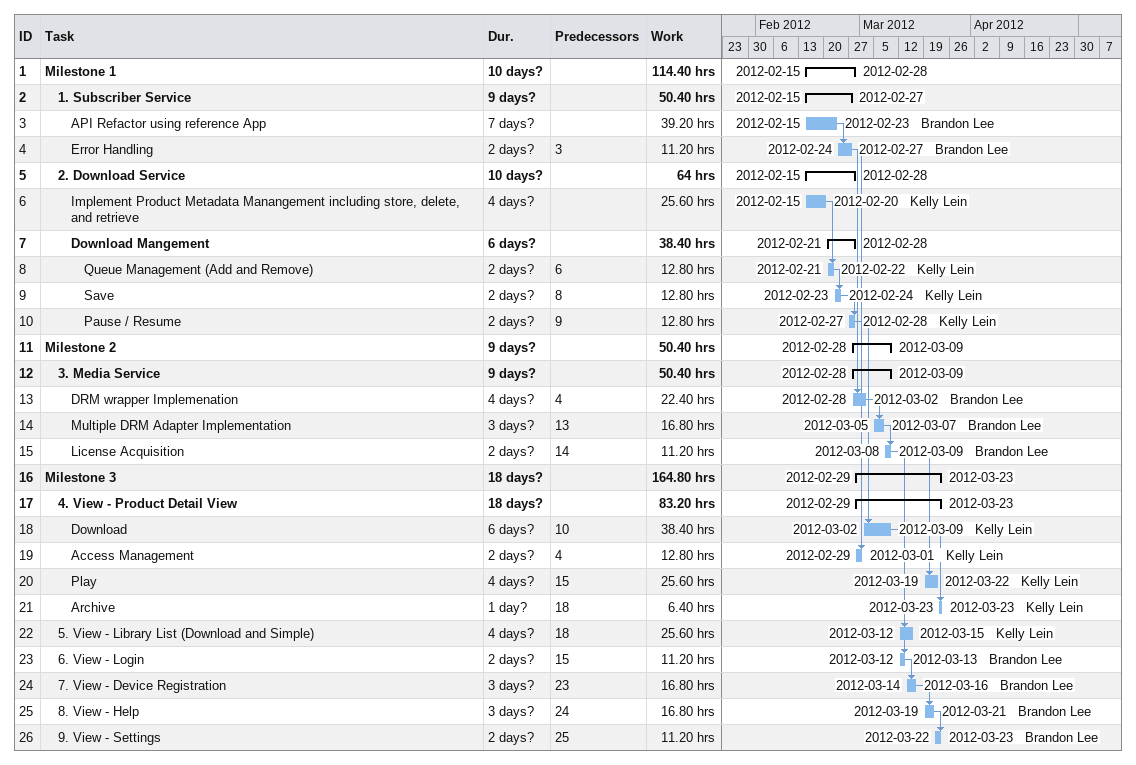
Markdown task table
| ID | Level | Task | Duration | Start | Finish | Predecessors | Resources | Work (h) |
|---|---|---|---|---|---|---|---|---|
| 1 | 1 | **Milestone 1** | 10d? | 2012-02-15 | 2012-02-28 |  |  | 114.40 |
| 2 | 2 | **1. Subscriber Service** | 9d? | 2012-02-15 | 2012-02-27 |  |  | 50.40 |
| 3 | 3 | API Refactor using reference App | 7d? | 2012-02-15 | 2012-02-23 |  | Brandon Lee | 39.20 |
| 4 | 3 | Error Handling | 2d? | 2012-02-24 | 2012-02-27 | 3 | Brandon Lee | 11.20 |
| 5 | 2 | **2. Download Service** | 10d? | 2012-02-15 | 2012-02-28 |  |  | 64 |
| 6 | 3 | Implement Product Metadata Manangement including store, delete, and retrieve | 4d? | 2012-02-15 | 2012-02-20 |  | Kelly Lein | 25.60 |
| 7 | 3 | **Download Mangement** | 6d? | 2012-02-21 | 2012-02-28 |  |  | 38.40 |
| 8 | 4 | Queue Management (Add and Remove) | 2d? | 2012-02-21 | 2012-02-22 | 6 | Kelly Lein | 12.80 |
| 9 | 4 | Save | 2d? | 2012-02-23 | 2012-02-24 | 8 | Kelly Lein | 12.80 |
| 10 | 4 | Pause / Resume | 2d? | 2012-02-27 | 2012-02-28 | 9 | Kelly Lein | 12.80 |
| 11 | 1 | **Milestone 2** | 9d? | 2012-02-28 | 2012-03-09 |  |  | 50.40 |
| 12 | 2 | **3. Media Service** | 9d? | 2012-02-28 | 2012-03-09 |  |  | 50.40 |
| 13 | 3 | DRM wrapper Implemenation | 4d? | 2012-02-28 | 2012-03-02 | 4 | Brandon Lee | 22.40 |
| 14 | 3 | Multiple DRM Adapter Implementation | 3d? | 2012-03-05 | 2012-03-07 | 13 | Brandon Lee | 16.80 |
| 15 | 3 | License Acquisition | 2d? | 2012-03-08 | 2012-03-09 | 14 | Brandon Lee | 11.20 |
| 16 | 1 | **Milestone 3** | 18d? | 2012-02-29 | 2012-03-23 |  |  | 164.80 |
| 17 | 2 | **4. View - Product Detail View** | 18d? | 2012-02-29 | 2012-03-23 |  |  | 83.20 |
| 18 | 3 | Download | 6d? | 2012-03-02 | 2012-03-09 | 10 | Kelly Lein | 38.40 |
| 19 | 3 | Access Management | 2d? | 2012-02-29 | 2012-03-01 | 4 | Kelly Lein | 12.80 |
| 20 | 3 | Play | 4d? | 2012-03-19 | 2012-03-22 | 15 | Kelly Lein | 25.60 |
| 21 | 3 | Archive | 1d? | 2012-03-23 | 2012-03-23 | 18 | Kelly Lein | 6.40 |
| 22 | 2 | 5. View - Library List (Download and Simple) | 4d? | 2012-03-12 | 2012-03-15 | 18 | Kelly Lein | 25.60 |
| 23 | 2 | 6. View - Login | 2d? | 2012-03-12 | 2012-03-13 | 15 | Brandon Lee | 11.20 |
| 24 | 2 | 7. View - Device Registration | 3d? | 2012-03-14 | 2012-03-16 | 23 | Brandon Lee | 16.80 |
| 25 | 2 | 8. View - Help | 3d? | 2012-03-19 | 2012-03-21 | 24 | Brandon Lee | 16.80 |
| 26 | 2 | 9. View - Settings | 2d? | 2012-03-22 | 2012-03-23 | 25 | Brandon Lee | 11.20 |
